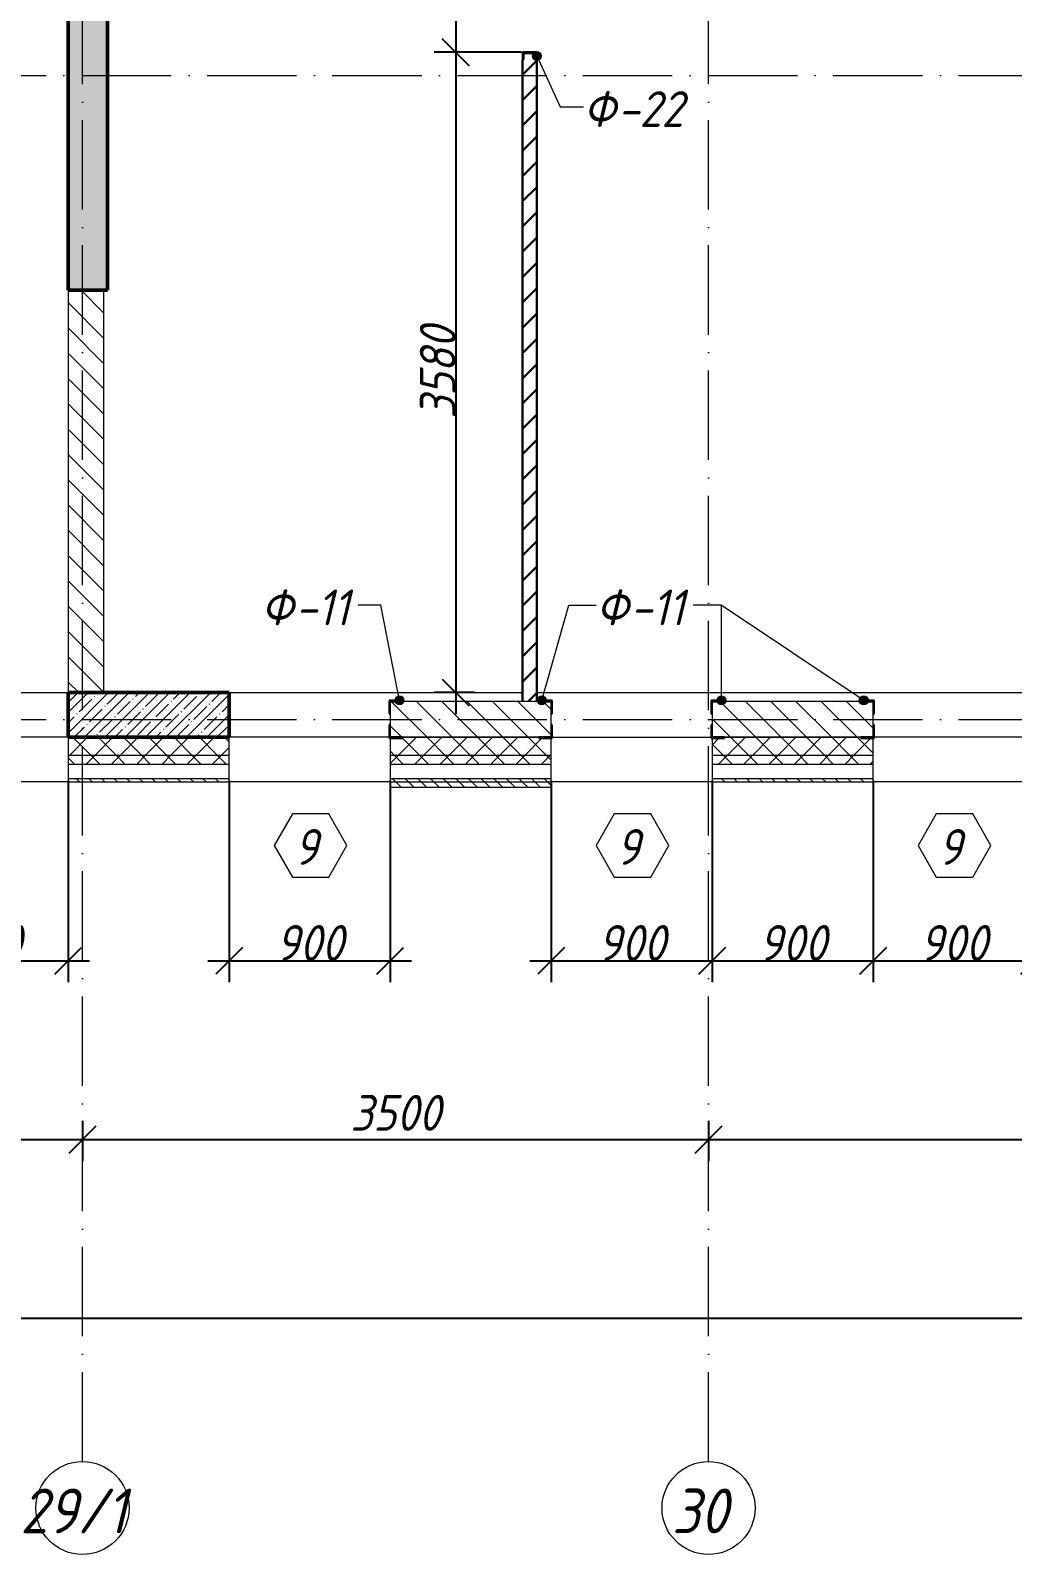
# Model space of a CAD drawing. Header units: millimetres. Extents: x -269418 to 201924, y -5890 to 98643.
# Drawn here: x 106919 to 112409, y -4670 to 3852 of the extents above; entities that cross this region are included whole.
import ezdxf

# ---------------------------------------------------------------- set-up
doc = ezdxf.new("R2010")
doc.units = ezdxf.units.MM
doc.linetypes.add('50_200_ШТРИХ_1Т_ш5_п1_п1_', pattern=[700, 500, -100, 0, -100])
for name, color, linetype, lineweight in [('1) ПГП Зеленый', 2, 'Continuous', 30), ('A-ANNO-DIMS', 7, 'Continuous', 9), ('A-DETL', 7, 'Continuous', 9), ('A-GENM-1', 7, 'Continuous', 25), ('A-GENM-IDEN', 7, 'Continuous', 9), ('A-GLAZ-IDEN', 7, 'Continuous', 9), ('A-WALL', 7, 'Continuous', 5), ('A-WALL-1', 7, 'Continuous', 9), ('A-WALL-3', 7, 'Continuous', 50), ('A-WALL-FNSH-1', 7, 'Continuous', 9), ('A-WALL-PATT-2', 7, 'Continuous', 5), ('I-WALL', 7, 'Continuous', 5), ('S-COLS-1', 7, 'Continuous', 5), ('S-COLS-2', 7, 'Continuous', 50), ('Оси', 7, 'Continuous', 9), ('Оси-1', 7, '50_200_ШТРИХ_1Т_ш5_п1_п1_', 9)]:
    doc.layers.add(name, color=color, linetype=linetype, lineweight=lineweight)
for name, color, linetype, lineweight, true_color in [('A-WALL-2', 7, 'Continuous', 13, 0xce0000), ('A-WALL-FNSH-2', 7, 'Continuous', 13, 0xce0000), ('A-WALL-PATT-1', 7, 'Continuous', 5, 0xce0000)]:
    doc.layers.add(name, color=color, linetype=linetype, lineweight=lineweight, true_color=true_color)
doc.styles.add('ISOCPEUR_I', font='isocpeui.ttf', dxfattribs={"width": 0.9, "height": 250})
doc.styles.add('ISOCPEUR_I_2', font='isocpeui.ttf', dxfattribs={"width": 0.9, "height": 200})
doc.dimstyles.new('ISO-2_0_0_9К_СРЕДНИЙ_2', dxfattribs={"dimscale": 304.8, "dimtxt": 199.196235, "dimasz": 0.492126, "dimexe": 0.393701, "dimexo": 0, "dimgap": 0, "dimtad": 1, "dimdec": 0, "dimzin": 0, "dimdsep": 46, "dimtxsty": 'ISOCPEUR_I_2', "dimblk1": 'OBLIQUE', "dimblk2": 'OBLIQUE', "dimsah": 1, "dimcen": 0.09, "dimdle": 0.393701, "dimazin": 0, "dimtfac": 1, "dimtdec": 4, "dimtix": 1, "dimtmove": 0, "dimatfit": 3, "dimfxl": 1, "dimtvp": 1, "dimtolj": 1, "dimtzin": 0, "dimarcsym": 2})
doc.dimstyles.new('ISO-2_0_0_9К_СРЕДНИЙ_ФОН', dxfattribs={"dimscale": 304.8, "dimtxt": 199.196235, "dimasz": 0.492126, "dimexe": 0.393701, "dimexo": 0, "dimgap": 0.164042, "dimtad": 1, "dimdec": 0, "dimdsep": 46, "dimtxsty": 'ISOCPEUR_I_2', "dimblk1": 'OBLIQUE', "dimblk2": 'OBLIQUE', "dimsah": 1, "dimcen": 0.09, "dimdle": 0.393701, "dimazin": 0, "dimtfac": 1, "dimtdec": 4, "dimtix": 1, "dimtmove": 0, "dimatfit": 3, "dimfxl": 1, "dimtvp": 1, "dimtfill": 1, "dimtolj": 1, "dimtzin": 0, "dimarcsym": 2})
doc.dimstyles.new('ISO-2_0_0_9К_СРЕДНИЙ_ФОН_2', dxfattribs={"dimscale": 304.8, "dimtxt": 199.196235, "dimasz": 0.492126, "dimexe": 0.393701, "dimexo": 0, "dimgap": 0.164042, "dimtad": 1, "dimdec": 0, "dimdsep": 46, "dimtxsty": 'ISOCPEUR_I_2', "dimblk1": 'OBLIQUE', "dimblk2": 'OBLIQUE', "dimsah": 1, "dimcen": 0.09, "dimdle": 0.393701, "dimazin": 0, "dimtfac": 1, "dimtdec": 4, "dimtix": 1, "dimtmove": 2, "dimatfit": 3, "dimfxl": 1, "dimtvp": 1, "dimtfill": 1, "dimtolj": 1, "dimtzin": 0, "dimarcsym": 2})
pattern_1 = [(45, (0, 0), (-57.024626, 57.024626), []), (45, (57.025, 0), (-57.024626, 57.024626), [100.806, -20.161, 3.353, -16.808])]
pattern_2 = [(135, (0, 0), (-35.35534, -35.35534), [])]
pattern_3 = [(45, (0, 0), (-70.71068, 70.71068), []), (135, (0, 0), (-70.71068, -70.71068), [])]
pattern_4 = [(135, (0, 0), (-70.71068, -70.71068), [])]

# ---------------------------------------------------------------- blocks, each defined once
blk = doc.blocks.new('Фахверк_СКБ_Уголок - Ф-11_200х2500 h-28441216-АР1_1_Кладочный план 3 этажа')
at = {"layer": 'A-GENM-1'}
for p, q in [((200, 156), (125, 156)), ((125, 156), (125, 81)), ((131, 81), (131, 150)), ((131, 150), (200, 150)), ((200, 150), (200, 156)), ((125, 81), (131, 81)), ((131, 19), (125, 19)), ((125, 19), (125, -56)), ((131, -50), (131, 19)), ((125, -56), (200, -56)), ((200, -50), (131, -50)), ((200, -56), (200, -50))]:
    blk.add_line(p, q, dxfattribs=at)
blk = doc.blocks.new('Фахверк_СКБ_Швеллер - Ф-22_80х3960 h-28561543-АР1_1_Кладочный план 3 этажа')
at = {"layer": 'A-GENM-1'}
for p, q in [((165, 40), (125, 40)), ((125, 40), (125, -40)), ((129.5, 32.6), (165, 32.6)), ((129.5, -32.6), (129.5, 32.6)), ((165, 32.6), (165, 40)), ((125, -40), (165, -40)), ((165, -32.6), (129.5, -32.6)), ((165, -40), (165, -32.6))]:
    blk.add_line(p, q, dxfattribs=at)
blk = doc.blocks.new('Ось сетки - Круг_Ø6_00__ISO-2_5_0_9K_ кружки поменьше-23056867-АР1_1_Кладочный план 3 этажа')
at = {"layer": 'Оси'}
blk.add_circle((0, 0), 2.6, dxfattribs=at)
blk = doc.blocks.new('_Oblique')
at = {"color": 0, "linetype": 'ByBlock', "lineweight": -2}
blk.add_line((-0.5, -0.5), (0.5, 0.5), dxfattribs=at)
blk = doc.blocks.new('DIMBLOCK37-АР1_1_Кладочный план 3 этажа')
at = {"layer": 'A-ANNO-DIMS', "color": 0, "lineweight": -2, "transparency": 16777216}
for p, q in [((105810, -2244.1), (105810, -2470.2)), ((107210, -2244.1), (107210, -2470.2)), ((105690, -2350.2), (107330, -2350.2))]:
    blk.add_line(p, q, dxfattribs=at)
at = {"layer": 'Defpoints', "color": 0, "transparency": 16777216}
for p in [(105810, -2244.1), (107210, -2244.1), (107210, -2350.2)]:
    blk.add_point(p, dxfattribs=at)
at = {"layer": 'A-ANNO-DIMS', "color": 0, "lineweight": -2, "transparency": 16777216, "xscale": 150, "yscale": 150, "zscale": 150, "rotation": 180}
blk.add_blockref('_Oblique', (105810, -2350.2), dxfattribs=at)
at = {"layer": 'A-ANNO-DIMS', "color": 0, "lineweight": -2, "transparency": 16777216, "xscale": 150, "yscale": 150, "zscale": 150}
blk.add_blockref('_Oblique', (107210, -2350.2), dxfattribs=at)
at = {"layer": 'A-ANNO-DIMS', "color": 0, "transparency": 16777216, "insert": (106510, -2200.2), "char_height": 200, "width": 579.201, "attachment_point": 5, "style": 'ISOCPEUR_I_2', "bg_fill": 3, "box_fill_scale": 1.1, "bg_fill_color": 256, "bg_fill_true_color": 13158600, "bg_fill_transparency": 0}
blk.add_mtext('\\A1;1400', dxfattribs=at)
blk = doc.blocks.new('DIMBLOCK38-АР1_1_Кладочный план 3 этажа')
at = {"layer": 'A-ANNO-DIMS', "color": 0, "lineweight": -2, "transparency": 16777216}
for p, q in [((107210, -2244.1), (107210, -2470.2)), ((110710, -2244.1), (110710, -2470.2)), ((107090, -2350.2), (110830, -2350.2))]:
    blk.add_line(p, q, dxfattribs=at)
at = {"layer": 'Defpoints', "color": 0, "transparency": 16777216}
for p in [(107210, -2244.1), (110710, -2244.1), (110710, -2350.2)]:
    blk.add_point(p, dxfattribs=at)
at = {"layer": 'A-ANNO-DIMS', "color": 0, "lineweight": -2, "transparency": 16777216, "xscale": 150, "yscale": 150, "zscale": 150, "rotation": 180}
blk.add_blockref('_Oblique', (107210, -2350.2), dxfattribs=at)
at = {"layer": 'A-ANNO-DIMS', "color": 0, "lineweight": -2, "transparency": 16777216, "xscale": 150, "yscale": 150, "zscale": 150}
blk.add_blockref('_Oblique', (110710, -2350.2), dxfattribs=at)
at = {"layer": 'A-ANNO-DIMS', "color": 0, "transparency": 16777216, "insert": (108960, -2200.2), "char_height": 200, "width": 606.782, "attachment_point": 5, "style": 'ISOCPEUR_I_2', "bg_fill": 3, "box_fill_scale": 1.1, "bg_fill_color": 256, "bg_fill_true_color": 13158600, "bg_fill_transparency": 0}
blk.add_mtext('\\A1;3500', dxfattribs=at)
blk = doc.blocks.new('DIMBLOCK39-АР1_1_Кладочный план 3 этажа')
at = {"layer": 'A-ANNO-DIMS', "color": 0, "lineweight": -2, "transparency": 16777216}
for p, q in [((110710, -2244.1), (110710, -2470.2)), ((115960, -2244.1), (115960, -2470.2)), ((110590, -2350.2), (116080, -2350.2))]:
    blk.add_line(p, q, dxfattribs=at)
at = {"layer": 'Defpoints', "color": 0, "transparency": 16777216}
for p in [(110710, -2244.1), (115960, -2244.1), (115960, -2350.2)]:
    blk.add_point(p, dxfattribs=at)
at = {"layer": 'A-ANNO-DIMS', "color": 0, "lineweight": -2, "transparency": 16777216, "xscale": 150, "yscale": 150, "zscale": 150, "rotation": 180}
blk.add_blockref('_Oblique', (110710, -2350.2), dxfattribs=at)
at = {"layer": 'A-ANNO-DIMS', "color": 0, "lineweight": -2, "transparency": 16777216, "xscale": 150, "yscale": 150, "zscale": 150}
blk.add_blockref('_Oblique', (115960, -2350.2), dxfattribs=at)
at = {"layer": 'A-ANNO-DIMS', "color": 0, "transparency": 16777216, "insert": (113335, -2200.2), "char_height": 200, "width": 606.782, "attachment_point": 5, "style": 'ISOCPEUR_I_2', "bg_fill": 3, "box_fill_scale": 1.1, "bg_fill_color": 256, "bg_fill_true_color": 13158600, "bg_fill_transparency": 0}
blk.add_mtext('\\A1;5250', dxfattribs=at)
blk = doc.blocks.new('DIMBLOCK42-АР1_1_Кладочный план 3 этажа')
at = {"layer": 'A-ANNO-DIMS', "color": 0, "lineweight": -2, "transparency": 16777216}
for p, q in [((110, -3243.8), (110, -3469.8)), ((125010, -3243.8), (125010, -3469.8)), ((-10, -3349.8), (60857.6, -3349.8)), ((125130, -3349.8), (61679.4, -3349.8))]:
    blk.add_line(p, q, dxfattribs=at)
at = {"layer": 'Defpoints', "color": 0, "transparency": 16777216}
for p in [(110, -3243.8), (125010, -3243.8), (125010, -3349.8)]:
    blk.add_point(p, dxfattribs=at)
at = {"layer": 'A-ANNO-DIMS', "color": 0, "lineweight": -2, "transparency": 16777216, "xscale": 150, "yscale": 150, "zscale": 150, "rotation": 180}
blk.add_blockref('_Oblique', (110, -3349.8), dxfattribs=at)
at = {"layer": 'A-ANNO-DIMS', "color": 0, "lineweight": -2, "transparency": 16777216, "xscale": 150, "yscale": 150, "zscale": 150}
blk.add_blockref('_Oblique', (125010, -3349.8), dxfattribs=at)
at = {"layer": 'A-ANNO-DIMS', "color": 0, "transparency": 16777216, "insert": (60827.2, -3038.5), "char_height": 200, "width": 882.593, "attachment_point": 1, "line_spacing_factor": 1.149209, "style": 'ISOCPEUR_I_2', "bg_fill": 3, "box_fill_scale": 1.1, "bg_fill_color": 256, "bg_fill_true_color": 13158600, "bg_fill_transparency": 0}
blk.add_mtext('\\A1;124900', dxfattribs=at)
blk = doc.blocks.new('AAR_СКБ_Марка_Окна_Перемычка и проем - Марка проема-25443838-АР1_1_Кладочный план 3 этажа')
at = {"layer": 'A-GLAZ-IDEN'}
for p, q in [((-0.968, -0.984), (-1.986, -2.747)), ((1.067, -0.984), (-0.968, -0.984)), ((2.085, -2.747), (1.067, -0.984)), ((-1.986, -2.747), (-0.968, -4.509)), ((1.067, -4.509), (2.085, -2.747)), ((-0.968, -4.509), (1.067, -4.509))]:
    blk.add_line(p, q, dxfattribs=at)
blk = doc.blocks.new('DIMBLOCK78-АР1_1_Кладочный план 3 этажа')
at = {"layer": 'A-ANNO-DIMS', "color": 0, "lineweight": -2, "transparency": 16777216}
for p, q in [((109296.3, 5300), (109296.3, 3610)), ((109664.5, 5180), (109176.3, 5180)), ((109664.5, 3730), (109176.3, 3730))]:
    blk.add_line(p, q, dxfattribs=at)
at = {"layer": 'Defpoints', "color": 0, "transparency": 16777216}
for p in [(109664.5, 5180), (109296.3, 3730), (109664.5, 3730)]:
    blk.add_point(p, dxfattribs=at)
at = {"layer": 'A-ANNO-DIMS', "color": 0, "lineweight": -2, "transparency": 16777216, "xscale": 150, "yscale": 150, "zscale": 150}
for p, rotation in [((109296.3, 5180), 90), ((109296.3, 3730), 270)]:
    blk.add_blockref('_Oblique', p, dxfattribs=dict(at, rotation=rotation))
at = {"layer": 'A-ANNO-DIMS', "color": 0, "transparency": 16777216, "insert": (109196.3, 4455), "char_height": 200, "width": 579.201, "attachment_point": 5, "rotation": 90, "style": 'ISOCPEUR_I_2'}
blk.add_mtext('\\A1;1450', dxfattribs=at)
blk = doc.blocks.new('DIMBLOCK79-АР1_1_Кладочный план 3 этажа')
at = {"layer": 'A-ANNO-DIMS', "color": 0, "lineweight": -2, "transparency": 16777216}
for p, q in [((109296.3, 3850), (109296.3, 30)), ((109664.5, 3730), (109176.3, 3730)), ((109402.4, 150), (109176.3, 150))]:
    blk.add_line(p, q, dxfattribs=at)
at = {"layer": 'Defpoints', "color": 0, "transparency": 16777216}
for p in [(109664.5, 3730), (109296.3, 150), (109402.4, 150)]:
    blk.add_point(p, dxfattribs=at)
at = {"layer": 'A-ANNO-DIMS', "color": 0, "lineweight": -2, "transparency": 16777216, "xscale": 150, "yscale": 150, "zscale": 150}
for p, rotation in [((109296.3, 3730), 90), ((109296.3, 150), 270)]:
    blk.add_blockref('_Oblique', p, dxfattribs=dict(at, rotation=rotation))
at = {"layer": 'A-ANNO-DIMS', "color": 0, "transparency": 16777216, "insert": (109196.3, 1940), "char_height": 200, "width": 606.782, "attachment_point": 5, "rotation": 90, "style": 'ISOCPEUR_I_2'}
blk.add_mtext('\\A1;3580', dxfattribs=at)
blk = doc.blocks.new('DIMBLOCK265-АР1_1_Кладочный план 3 этажа')
at = {"layer": 'A-ANNO-DIMS', "color": 0, "lineweight": -2, "transparency": 16777216}
for p, q in [((109830, -342.7), (109830, -1470)), ((110730, -342.7), (110730, -1470)), ((109710, -1350), (110850, -1350))]:
    blk.add_line(p, q, dxfattribs=at)
at = {"layer": 'Defpoints', "color": 0, "transparency": 16777216}
for p in [(109830, -342.7), (110730, -342.7), (110730, -1350)]:
    blk.add_point(p, dxfattribs=at)
at = {"layer": 'A-ANNO-DIMS', "color": 0, "lineweight": -2, "transparency": 16777216, "xscale": 150, "yscale": 150, "zscale": 150, "rotation": 180}
blk.add_blockref('_Oblique', (109830, -1350), dxfattribs=at)
at = {"layer": 'A-ANNO-DIMS', "color": 0, "lineweight": -2, "transparency": 16777216, "xscale": 150, "yscale": 150, "zscale": 150}
blk.add_blockref('_Oblique', (110730, -1350), dxfattribs=at)
at = {"layer": 'A-ANNO-DIMS', "color": 0, "transparency": 16777216, "insert": (110280, -1250), "char_height": 200, "width": 455.087, "attachment_point": 5, "style": 'ISOCPEUR_I_2'}
blk.add_mtext('\\A1;900', dxfattribs=at)
blk = doc.blocks.new('DIMBLOCK266-АР1_1_Кладочный план 3 этажа')
at = {"layer": 'A-ANNO-DIMS', "color": 0, "lineweight": -2, "transparency": 16777216}
for p, q in [((110730, -342.7), (110730, -1470)), ((111630, -342.7), (111630, -1470)), ((110610, -1350), (111750, -1350))]:
    blk.add_line(p, q, dxfattribs=at)
at = {"layer": 'Defpoints', "color": 0, "transparency": 16777216}
for p in [(110730, -342.7), (111630, -342.7), (111630, -1350)]:
    blk.add_point(p, dxfattribs=at)
at = {"layer": 'A-ANNO-DIMS', "color": 0, "lineweight": -2, "transparency": 16777216, "xscale": 150, "yscale": 150, "zscale": 150, "rotation": 180}
blk.add_blockref('_Oblique', (110730, -1350), dxfattribs=at)
at = {"layer": 'A-ANNO-DIMS', "color": 0, "lineweight": -2, "transparency": 16777216, "xscale": 150, "yscale": 150, "zscale": 150}
blk.add_blockref('_Oblique', (111630, -1350), dxfattribs=at)
at = {"layer": 'A-ANNO-DIMS', "color": 0, "transparency": 16777216, "insert": (111180, -1250), "char_height": 200, "width": 455.087, "attachment_point": 5, "style": 'ISOCPEUR_I_2'}
blk.add_mtext('\\A1;900', dxfattribs=at)
blk = doc.blocks.new('DIMBLOCK267-АР1_1_Кладочный план 3 этажа')
at = {"layer": 'A-ANNO-DIMS', "color": 0, "lineweight": -2, "transparency": 16777216}
for p, q in [((111630, -342.7), (111630, -1470)), ((112530, -342.7), (112530, -1470)), ((111510, -1350), (112650, -1350))]:
    blk.add_line(p, q, dxfattribs=at)
at = {"layer": 'Defpoints', "color": 0, "transparency": 16777216}
for p in [(111630, -342.7), (112530, -342.7), (112530, -1350)]:
    blk.add_point(p, dxfattribs=at)
at = {"layer": 'A-ANNO-DIMS', "color": 0, "lineweight": -2, "transparency": 16777216, "xscale": 150, "yscale": 150, "zscale": 150, "rotation": 180}
blk.add_blockref('_Oblique', (111630, -1350), dxfattribs=at)
at = {"layer": 'A-ANNO-DIMS', "color": 0, "lineweight": -2, "transparency": 16777216, "xscale": 150, "yscale": 150, "zscale": 150}
blk.add_blockref('_Oblique', (112530, -1350), dxfattribs=at)
at = {"layer": 'A-ANNO-DIMS', "color": 0, "transparency": 16777216, "insert": (112080, -1250), "char_height": 200, "width": 455.087, "attachment_point": 5, "style": 'ISOCPEUR_I_2'}
blk.add_mtext('\\A1;900', dxfattribs=at)
blk = doc.blocks.new('DIMBLOCK293-АР1_1_Кладочный план 3 этажа')
at = {"layer": 'A-ANNO-DIMS', "color": 0, "lineweight": -2, "transparency": 16777216}
for p, q in [((106230, -342.7), (106230, -1470)), ((107130, -342.7), (107130, -1470)), ((106110, -1350), (107250, -1350))]:
    blk.add_line(p, q, dxfattribs=at)
at = {"layer": 'Defpoints', "color": 0, "transparency": 16777216}
for p in [(106230, -342.7), (107130, -342.7), (107130, -1350)]:
    blk.add_point(p, dxfattribs=at)
at = {"layer": 'A-ANNO-DIMS', "color": 0, "lineweight": -2, "transparency": 16777216, "xscale": 150, "yscale": 150, "zscale": 150, "rotation": 180}
blk.add_blockref('_Oblique', (106230, -1350), dxfattribs=at)
at = {"layer": 'A-ANNO-DIMS', "color": 0, "lineweight": -2, "transparency": 16777216, "xscale": 150, "yscale": 150, "zscale": 150}
blk.add_blockref('_Oblique', (107130, -1350), dxfattribs=at)
at = {"layer": 'A-ANNO-DIMS', "color": 0, "transparency": 16777216, "insert": (106680, -1250), "char_height": 200, "width": 455.087, "attachment_point": 5, "style": 'ISOCPEUR_I_2'}
blk.add_mtext('\\A1;900', dxfattribs=at)
blk = doc.blocks.new('DIMBLOCK294-АР1_1_Кладочный план 3 этажа')
at = {"layer": 'A-ANNO-DIMS', "color": 0, "lineweight": -2, "transparency": 16777216}
for p, q in [((108030, -342.7), (108030, -1470)), ((108930, -342.7), (108930, -1470)), ((107910, -1350), (109050, -1350))]:
    blk.add_line(p, q, dxfattribs=at)
at = {"layer": 'Defpoints', "color": 0, "transparency": 16777216}
for p in [(108030, -342.7), (108930, -342.7), (108930, -1350)]:
    blk.add_point(p, dxfattribs=at)
at = {"layer": 'A-ANNO-DIMS', "color": 0, "lineweight": -2, "transparency": 16777216, "xscale": 150, "yscale": 150, "zscale": 150, "rotation": 180}
blk.add_blockref('_Oblique', (108030, -1350), dxfattribs=at)
at = {"layer": 'A-ANNO-DIMS', "color": 0, "lineweight": -2, "transparency": 16777216, "xscale": 150, "yscale": 150, "zscale": 150}
blk.add_blockref('_Oblique', (108930, -1350), dxfattribs=at)
at = {"layer": 'A-ANNO-DIMS', "color": 0, "transparency": 16777216, "insert": (108480, -1250), "char_height": 200, "width": 455.087, "attachment_point": 5, "style": 'ISOCPEUR_I_2'}
blk.add_mtext('\\A1;900', dxfattribs=at)

msp = doc.modelspace()

# ---------------------------------------------------------------- hatches: boundary and pattern name
at = {"layer": '1) ПГП Зеленый'}
h = msp.add_hatch(dxfattribs=at)
h.set_pattern_fill('FP_5', color=256, style=0, pattern_type=2)
h.set_pattern_definition([(45, (0, 0), (-70.71068, 70.71068), [])])
h.paths.add_polyline_path([(109750, 100), (109750, 3690), (109742.6, 3690), (109742.6, 3725.5), (109677.4, 3725.5), (109677.4, 3690), (109670, 3690), (109670, 100)], flags=0)
h.paths.add_polyline_path([(109670, 5180), (109750, 5180), (109750, 5185), (109670, 5185)], flags=0)
h.paths.add_polyline_path([(109677.4, 5189.5), (109742.6, 5189.5), (109742.6, 5225), (109750, 5225), (109750, 9400), (109670, 9400), (109670, 5225), (109677.4, 5225)], flags=0)
at = {"layer": 'A-GENM-IDEN'}
h = msp.add_hatch(color=256, dxfattribs=at)
edge = h.paths.add_edge_path(flags=0)
edge.add_arc((109750, 3710), 25, 0, 360)
h = msp.add_hatch(color=256, dxfattribs=at)
edge = h.paths.add_edge_path(flags=0)
edge.add_arc((108982.3, 106), 25, 0, 360)
h = msp.add_hatch(color=256, dxfattribs=at)
edge = h.paths.add_edge_path(flags=0)
edge.add_arc((109777.7, 106), 25, 0, 360)
h = msp.add_hatch(color=256, dxfattribs=at)
edge = h.paths.add_edge_path(flags=0)
edge.add_arc((110782.3, 106), 25, 0, 360)
h = msp.add_hatch(color=256, dxfattribs=at)
edge = h.paths.add_edge_path(flags=0)
edge.add_arc((111577.7, 106), 25, 0, 360)
at = {"layer": 'A-WALL-PATT-1'}
h = msp.add_hatch(dxfattribs=at)
h.set_pattern_fill('FP_1', color=256, style=0, pattern_type=2)
h.set_pattern_definition(pattern_4)
h.paths.add_polyline_path([(107130, 150), (107330, 150), (107330, 2400), (107130, 2400), (107130, 932.1)], flags=0)
h = msp.add_hatch(dxfattribs=at)
h.set_pattern_fill('FP_1', color=256, style=0, pattern_type=2)
h.set_pattern_definition(pattern_4)
h.paths.add_polyline_path([(108999, -100), (109830, -100), (109830, 100), (108930, 100), (108930, -100)], flags=0)
h.paths.add_polyline_path([(111630, -100), (111630, 100), (110730, 100), (110730, -100), (111561, -100)], flags=0)
at = {"layer": 'A-WALL-PATT-2'}
h = msp.add_hatch(dxfattribs=at)
h.set_pattern_fill('FP_4', color=256, style=0, pattern_type=2)
h.set_pattern_definition(pattern_1)
h.paths.add_polyline_path([(107130, 2400), (107350, 2400), (107350, 10600), (107130, 10600), (107130, 6651.9)], flags=0)
h = msp.add_hatch(dxfattribs=at)
h.set_pattern_fill('FP_2', color=256, style=0, pattern_type=2)
h.set_pattern_definition(pattern_3)
h.paths.add_polyline_path([(112530, -200), (113680, -200), (113679.5, -106), (113611, -106), (113611, -100), (112530, -100)], flags=0)
h.paths.add_polyline_path([(125080, -200), (125080, -100), (123730, -100), (123730, -200)], flags=0)
h.paths.add_polyline_path([(117930, -200), (119330, -200), (119329.5, -106), (119261, -104.9), (119261, -100), (117930, -100)], flags=0)
h.paths.add_polyline_path([(111630, -200), (111629.5, -106), (111561, -106), (111561, -100), (110799, -100), (110799, -106), (110730, -106), (110730, -200), (111621.3, -200)], flags=0)
h.paths.add_polyline_path([(108030, -200), (108030, -100), (107130, -100), (107130, -200), (107246.7, -200)], flags=0)
h.paths.add_polyline_path([(97149, -200), (98130, -200), (98129.5, -106), (98061, -106), (98061, -100), (97149, -100), (97149, -106), (97080, -106), (97080, -200)], flags=0)
h.paths.add_polyline_path([(105180, -200), (106230, -200), (106229.5, -106), (106161, -106), (106161, -100), (105249, -100), (105249, -106), (105180, -106)], flags=0)
h.paths.add_polyline_path([(101831.3, -200), (102880, -200), (102879.5, -106), (102811, -106), (102811, -100), (100899, -100), (100899, -106), (100830, -106), (100830, -200), (101730, -200)], flags=0)
h.paths.add_polyline_path([(91000.5, -200), (91030, -200), (91030, -100), (89260, -100), (89260, -200)], flags=0)
h = msp.add_hatch(dxfattribs=at)
h.set_pattern_fill('FP_2', color=256, style=0, pattern_type=2)
h.set_pattern_definition(pattern_3)
h.paths.add_polyline_path([(108999, -200), (109830, -200), (109830, -106), (109761, -106), (109761, -100), (108999, -100), (108999, -106), (108930, -106), (108930, -200)], flags=0)
h.paths.add_polyline_path([(92354.4, -200), (92730, -200), (92729.5, -106), (92661, -106), (92661, -100), (91999, -100), (91999, -106), (91930, -106), (91930, -200), (91999, -200)], flags=0)
h.paths.add_polyline_path([(99930, -200), (99930, -100), (99030, -100), (99030, -200), (99123.6, -200)], flags=0)
h = msp.add_hatch(dxfattribs=at)
h.set_pattern_fill('FP_2', color=256, style=0, pattern_type=2)
h.set_pattern_definition(pattern_3)
h.paths.add_polyline_path([(117930, -250), (119330, -250), (119330, -200), (117930, -200)], flags=0)
h.paths.add_polyline_path([(125180, -250), (125180, -200), (123730, -200), (123730, -250), (125080, -250)], flags=0)
h.paths.add_polyline_path([(111630, -250), (111630, -200), (110730, -200), (110730, -250), (111308.3, -250)], flags=0)
h.paths.add_polyline_path([(107130, -250), (108030, -250), (108030, -200), (107130, -200)], flags=0)
h.paths.add_polyline_path([(112530, -250), (113680, -250), (113680, -200), (112530, -200)], flags=0)
h.paths.add_polyline_path([(105180, -250), (106230, -250), (106230, -200), (105180, -200)], flags=0)
h.paths.add_polyline_path([(100830, -250), (102880, -250), (102880, -200), (100830, -200)], flags=0)
h.paths.add_polyline_path([(97080, -250), (98130, -250), (98130, -200), (97080, -200)], flags=0)
h.paths.add_polyline_path([(91000.5, -250), (91030, -250), (91030, -200), (89210, -200), (89210, -250)], flags=0)
h = msp.add_hatch(dxfattribs=at)
h.set_pattern_fill('FP_2', color=256, style=0, pattern_type=2)
h.set_pattern_definition(pattern_3)
h.paths.add_polyline_path([(109277.5, -250), (109830, -250), (109830, -200), (108930, -200), (108930, -250)], flags=0)
h.paths.add_polyline_path([(99030, -250), (99930, -250), (99930, -200), (99030, -200)], flags=0)
h.paths.add_polyline_path([(91930, -250), (92730, -250), (92730, -200), (91930, -200)], flags=0)
h = msp.add_hatch(dxfattribs=at)
h.set_pattern_fill('FP_3', color=256, style=0, pattern_type=2)
h.set_pattern_definition(pattern_2)
h.paths.add_polyline_path([(125180, -350), (125310, -350), (125310, -330), (123730, -330), (123730, -350), (125080, -350)], flags=0)
h.paths.add_polyline_path([(111630, -350), (111630, -330), (110730, -330), (110730, -350), (111308.3, -350)], flags=0)
h.paths.add_polyline_path([(113680, -350), (113680, -330), (112530, -330), (112530, -350), (112662.1, -350)], flags=0)
h.paths.add_polyline_path([(117930, -350), (119330, -350), (119330, -330), (117930, -330)], flags=0)
h.paths.add_polyline_path([(102880, -350), (102880, -330), (100830, -330), (100830, -350), (101831.3, -350)], flags=0)
h.paths.add_polyline_path([(97769.8, -350), (98130, -350), (98130, -330), (97080, -330), (97080, -350)], flags=0)
h.paths.add_polyline_path([(91030, -350), (91030, -330), (89110, -330), (89110, -350), (91000.5, -350)], flags=0)
h.paths.add_polyline_path([(106230, -350), (106230, -330), (105180, -330), (105180, -350)], flags=0)
h.paths.add_polyline_path([(107130, -350), (108030, -350), (108030, -330), (107130, -330)], flags=0)
h = msp.add_hatch(dxfattribs=at)
h.set_pattern_fill('FP_3', color=256, style=0, pattern_type=2)
h.set_pattern_definition(pattern_2)
h.paths.add_polyline_path([(109277.5, -350), (109830, -350), (109830, -330), (108930, -330), (108930, -350)], flags=0)
h.paths.add_polyline_path([(91930, -350), (92730, -350), (92730, -330), (91930, -330)], flags=0)
h.paths.add_polyline_path([(99030, -350), (99930, -350), (99930, -330), (99030, -330)], flags=0)
h = msp.add_hatch(dxfattribs=at)
h.set_pattern_fill('FP_3', color=256, style=0, pattern_type=2)
h.set_pattern_definition(pattern_2)
h.paths.add_polyline_path([(108930, -380), (109830, -380), (109830, -350), (108930, -350)], flags=0)
at = {"layer": 'S-COLS-1'}
h = msp.add_hatch(dxfattribs=at)
h.set_pattern_fill('FP_4', color=256, style=0, pattern_type=2)
h.set_pattern_definition(pattern_1)
h.paths.add_polyline_path([(107130, -100), (108030, -100), (108030, 150), (107130, 150)], flags=0)

# ---------------------------------------------------------------- linework, layer by layer
at = {"layer": '1) ПГП Зеленый'}
for p, q in [((109670, 3690), (109670, 100)), ((109750, 100), (109750, 3690))]:
    msp.add_line(p, q, dxfattribs=at)
at = {"layer": 'A-DETL'}
for p, q in [((107130, -250), (108030, -250)), ((110730, -250), (111630, -250))]:
    msp.add_line(p, q, dxfattribs=at)
at = {"layer": 'A-GENM-IDEN'}
for p, q in [((109750, 3710), (109880.4, 3425.1)), ((109880.4, 3425.1), (110010.8, 3425.1)), ((108877.2, 638.7), (108751.1, 638.7)), ((108982.3, 106), (108877.2, 638.7)), ((109777.7, 106), (109929.8, 638.7)), ((109929.8, 638.7), (110081.9, 638.7)), ((110782.3, 638.7), (110624.1, 638.7)), ((110781.4, 638.7), (110624.1, 638.7)), ((111577.7, 106), (110781.4, 638.7)), ((110782.3, 106), (110782.3, 638.7))]:
    msp.add_line(p, q, dxfattribs=at)
for centre in [(109750, 3710), (108982.3, 106), (109777.7, 106), (110782.3, 106), (111577.7, 106)]:
    msp.add_circle(centre, 25, dxfattribs=at)
at = {"layer": 'A-WALL'}
for p, q in [((107130, -200), (108030, -200)), ((108930, -200), (109830, -200)), ((108930, -250), (109830, -250)), ((110730, -200), (111630, -200)), ((107130, -330), (108030, -330)), ((108930, -330), (109830, -330)), ((110730, -330), (111630, -330))]:
    msp.add_line(p, q, dxfattribs=at)
at = {"layer": 'A-WALL-1'}
for p, q in [((108924, -100), (106236, -100)), ((107130, -100), (107130, -330)), ((108030, -330), (108030, -100)), ((108930, -106), (108930, -330)), ((109761, -100), (108999, -100)), ((109830, -330), (109830, -106)), ((109836, -100), (110724, -100)), ((110730, -106), (110730, -330)), ((111561, -100), (110799, -100)), ((111630, -330), (111630, -106)), ((113611, -100), (111636, -100)), ((107130, -350), (106230, -350)), ((108930, -350), (108030, -350)), ((110730, -350), (109830, -350)), ((112530, -350), (111630, -350))]:
    msp.add_line(p, q, dxfattribs=at)
at = {"layer": 'A-WALL-2'}
for p, q in [((107130, 2400), (107130, 2400)), ((109761, 100), (108999, 100)), ((111561, 100), (110799, 100)), ((108930, 31), (108930, -31)), ((109830, -31), (109830, 31)), ((110730, 31), (110730, -31)), ((111630, -31), (111630, 31)), ((108999, -100), (109761, -100)), ((110799, -100), (111561, -100))]:
    msp.add_line(p, q, dxfattribs=at)
at = {"layer": 'A-WALL-3'}
for p, q in [((107130, 10600), (107130, 2400)), ((107350, 2400), (107350, 10600)), ((107130, 2400), (107350, 2400))]:
    msp.add_line(p, q, dxfattribs=at)
at = {"layer": 'A-WALL-FNSH-1'}
for p, q in [((107130, -330), (107130, -350)), ((108030, -350), (108030, -330)), ((108930, -330), (108930, -350)), ((109830, -350), (109830, -330)), ((110730, -330), (110730, -350)), ((111630, -350), (111630, -330)), ((107130, -350), (108030, -350)), ((108930, -350), (108930, -380)), ((108930, -350), (109830, -350)), ((108930, -380), (109830, -380)), ((109830, -380), (109830, -350)), ((110730, -350), (111630, -350))]:
    msp.add_line(p, q, dxfattribs=at)
at = {"layer": 'A-WALL-FNSH-2'}
for p, q in [((107130, 2400), (107130, 150)), ((107330, 150), (107330, 2400)), ((107130, 150), (107330, 150))]:
    msp.add_line(p, q, dxfattribs=at)
at = {"layer": 'I-WALL'}
for p, q in [((102630, 150), (107130, 150)), ((108030, 150), (109670, 150)), ((109750, 150), (112530, 150))]:
    msp.add_line(p, q, dxfattribs=at)
at = {"layer": 'S-COLS-2'}
for p, q in [((108030, 150), (107130, 150)), ((107130, 150), (107130, -100)), ((108030, -100), (108030, 150)), ((107130, -100), (108030, -100))]:
    msp.add_line(p, q, dxfattribs=at)
at = {"layer": 'Оси-1'}
for p, q in [((107210, -4150), (107210, 28636.9)), ((110710, -4150), (110710, 28636.9)), ((-6210, 3600), (125951.6, 3600)), ((-6210, 0), (125951.6, 0))]:
    msp.add_line(p, q, dxfattribs=at)

# ---------------------------------------------------------------- block references
at = {"layer": 'A-GENM-1'}
for name, p, rotation in [('Фахверк_СКБ_Швеллер - Ф-22_80х3960 h-28561543-АР1_1_Кладочный план 3 этажа', (109710, 3855), 269.9999999999999), ('Фахверк_СКБ_Уголок - Ф-11_200х2500 h-28441216-АР1_1_Кладочный план 3 этажа', (109961, 50), 180), ('Фахверк_СКБ_Уголок - Ф-11_200х2500 h-28441216-АР1_1_Кладочный план 3 этажа', (111761, 50), 180)]:
    msp.add_blockref(name, p, dxfattribs=dict(at, rotation=rotation))
for p in [(108799, -50), (110599, -50)]:
    msp.add_blockref('Фахверк_СКБ_Уголок - Ф-11_200х2500 h-28441216-АР1_1_Кладочный план 3 этажа', p, dxfattribs=at)
at = {"layer": 'A-GLAZ-IDEN', "xscale": 99.99999999999993, "yscale": 99.99999999999993, "zscale": 99.99999999999993}
for p in [(108480, -430.7), (110280, -430.7), (112080, -430.7)]:
    msp.add_blockref('AAR_СКБ_Марка_Окна_Перемычка и проем - Марка проема-25443838-АР1_1_Кладочный план 3 этажа', p, dxfattribs=at)
at = {"layer": 'Оси', "xscale": 99.99999999999993, "yscale": 99.99999999999993, "zscale": 99.99999999999993}
for p in [(107210, -4410), (110710, -4410)]:
    msp.add_blockref('Ось сетки - Круг_Ø6_00__ISO-2_5_0_9K_ кружки поменьше-23056867-АР1_1_Кладочный план 3 этажа', p, dxfattribs=at)

# ---------------------------------------------------------------- texts
at = {"layer": 'A-GENM-IDEN', "char_height": 200, "attachment_point": 1, "style": 'ISOCPEUR_I_2'}
for s, insert, width in [('\\fISOCPEUR|b0|i1|c204|p34|;\\W.9;Ф', (110010.8, 3512.8), 230.886), ('-22', (110201.3, 3512.8), 476.202), ('\\fISOCPEUR|b0|i1|c204|p34|;\\W.9;Ф', (108208.9, 726.4), 230.886), ('-11', (108399.4, 726.4), 389.62), ('\\fISOCPEUR|b0|i1|c204|p34|;\\W.9;Ф', (110081.9, 726.4), 230.886), ('\\fISOCPEUR|b0|i1|c204|p34|;\\W.9;Ф', (110081.9, 726.4), 230.886), ('\\fISOCPEUR|b0|i1|c204|p34|;\\W.9;Ф', (110081.9, 726.4), 230.886), ('-11', (110272.4, 726.4), 389.62), ('-11', (110272.4, 726.4), 389.62), ('-11', (110272.4, 726.4), 389.62)]:
    msp.add_mtext(s, dxfattribs=dict(at, insert=insert, width=width))
at = {"layer": 'A-GLAZ-IDEN', "char_height": 200, "width": 158.734, "attachment_point": 1, "style": 'ISOCPEUR_I_2'}
for insert in [(108393.8, -613.4), (110193.8, -613.4), (111993.8, -613.4)]:
    msp.add_mtext('\\fISOCPEUR|b0|i1|c204|p34|;\\W.9;9', dxfattribs=dict(at, insert=insert))
at = {"layer": 'Оси', "char_height": 250, "attachment_point": 1, "style": 'ISOCPEUR_I'}
for s, insert, width in [('29/1', (106862, -4301.2), 750.379), ('30', (110505.1, -4301.2), 404.05)]:
    msp.add_mtext(s, dxfattribs=dict(at, insert=insert, width=width))

# ---------------------------------------------------------------- dimensions: what is measured, and where the dimension line sits
at = {"layer": 'A-ANNO-DIMS'}
for base, p1, p2, override, picture, middle in [((109296.3, 3730), (109664.5, 5180), (109664.5, 3730), {"dimpost": '<>', "dimfxl": 1450}, 'DIMBLOCK78-АР1_1_Кладочный план 3 этажа', (109196.3, 4455)), ((109296.3, 150), (109664.5, 3730), (109402.4, 150), {"dimpost": '<>', "dimfxl": 3589.585661}, 'DIMBLOCK79-АР1_1_Кладочный план 3 этажа', (109196.3, 1940))]:
    dim = msp.add_linear_dim(base=base, p1=p1, p2=p2, angle=90, dimstyle='ISO-2_0_0_9К_СРЕДНИЙ_2', override=override, dxfattribs=at)
    dim.commit()
    dim.dimension.update_dxf_attribs({"geometry": picture, "text_midpoint": middle})
for base, p1, p2, override, picture, middle in [((107130, -1350), (106230, -342.7), (107130, -342.7), {"dimpost": '<>', "dimfxl": 900}, 'DIMBLOCK293-АР1_1_Кладочный план 3 этажа', (106680, -1250)), ((108930, -1350), (108030, -342.7), (108930, -342.7), {"dimpost": '<>', "dimfxl": 900}, 'DIMBLOCK294-АР1_1_Кладочный план 3 этажа', (108480, -1250)), ((110730, -1350), (109830, -342.7), (110730, -342.7), {"dimpost": '<>', "dimfxl": 900}, 'DIMBLOCK265-АР1_1_Кладочный план 3 этажа', (110280, -1250)), ((111630, -1350), (110730, -342.7), (111630, -342.7), {"dimpost": '<>', "dimfxl": 900.000042}, 'DIMBLOCK266-АР1_1_Кладочный план 3 этажа', (111180, -1250)), ((112530, -1350), (111630, -342.7), (112530, -342.7), {"dimpost": '<>', "dimfxl": 900}, 'DIMBLOCK267-АР1_1_Кладочный план 3 этажа', (112080, -1250))]:
    dim = msp.add_linear_dim(base=base, p1=p1, p2=p2, dimstyle='ISO-2_0_0_9К_СРЕДНИЙ_2', override=override, dxfattribs=at)
    dim.commit()
    dim.dimension.update_dxf_attribs({"geometry": picture, "text_midpoint": middle})

# ---------------------------------------------------------------- next in the draw order: dimensions: what is measured, and where the dimension line sits
dim = msp.add_linear_dim(base=(107210, -2350.2), p1=(105810, -2244.1), p2=(107210, -2244.1), dimstyle='ISO-2_0_0_9К_СРЕДНИЙ_ФОН', override={"dimpost": '<>', "dimfxl": 1400}, dxfattribs=at)
dim.commit()
dim.dimension.update_dxf_attribs({"geometry": 'DIMBLOCK37-АР1_1_Кладочный план 3 этажа', "text_midpoint": (106510, -2200.2)})
dim = msp.add_linear_dim(base=(125010, -3349.8), p1=(110, -3243.8), p2=(125010, -3243.8), dimstyle='ISO-2_0_0_9К_СРЕДНИЙ_ФОН_2', override={"dimpost": '<>', "dimfxl": 124899.999966}, dxfattribs=at)
dim.commit()
dim.dimension.update_dxf_attribs({"geometry": 'DIMBLOCK42-АР1_1_Кладочный план 3 этажа', "text_midpoint": (61268.5, -3171.9), "dimtype": 160})

# ---------------------------------------------------------------- next in the draw order: dimensions: what is measured, and where the dimension line sits
dim = msp.add_linear_dim(base=(110710, -2350.2), p1=(107210, -2244.1), p2=(110710, -2244.1), dimstyle='ISO-2_0_0_9К_СРЕДНИЙ_ФОН', override={"dimpost": '<>', "dimfxl": 3500}, dxfattribs=at)
dim.commit()
dim.dimension.update_dxf_attribs({"geometry": 'DIMBLOCK38-АР1_1_Кладочный план 3 этажа', "text_midpoint": (108960, -2200.2)})

# ---------------------------------------------------------------- next in the draw order: dimensions: what is measured, and where the dimension line sits
dim = msp.add_linear_dim(base=(115960, -2350.2), p1=(110710, -2244.1), p2=(115960, -2244.1), dimstyle='ISO-2_0_0_9К_СРЕДНИЙ_ФОН', override={"dimpost": '<>', "dimfxl": 5250}, dxfattribs=at)
dim.commit()
dim.dimension.update_dxf_attribs({"geometry": 'DIMBLOCK39-АР1_1_Кладочный план 3 этажа', "text_midpoint": (113335, -2200.2)})

doc.saveas('drawing.dxf')
